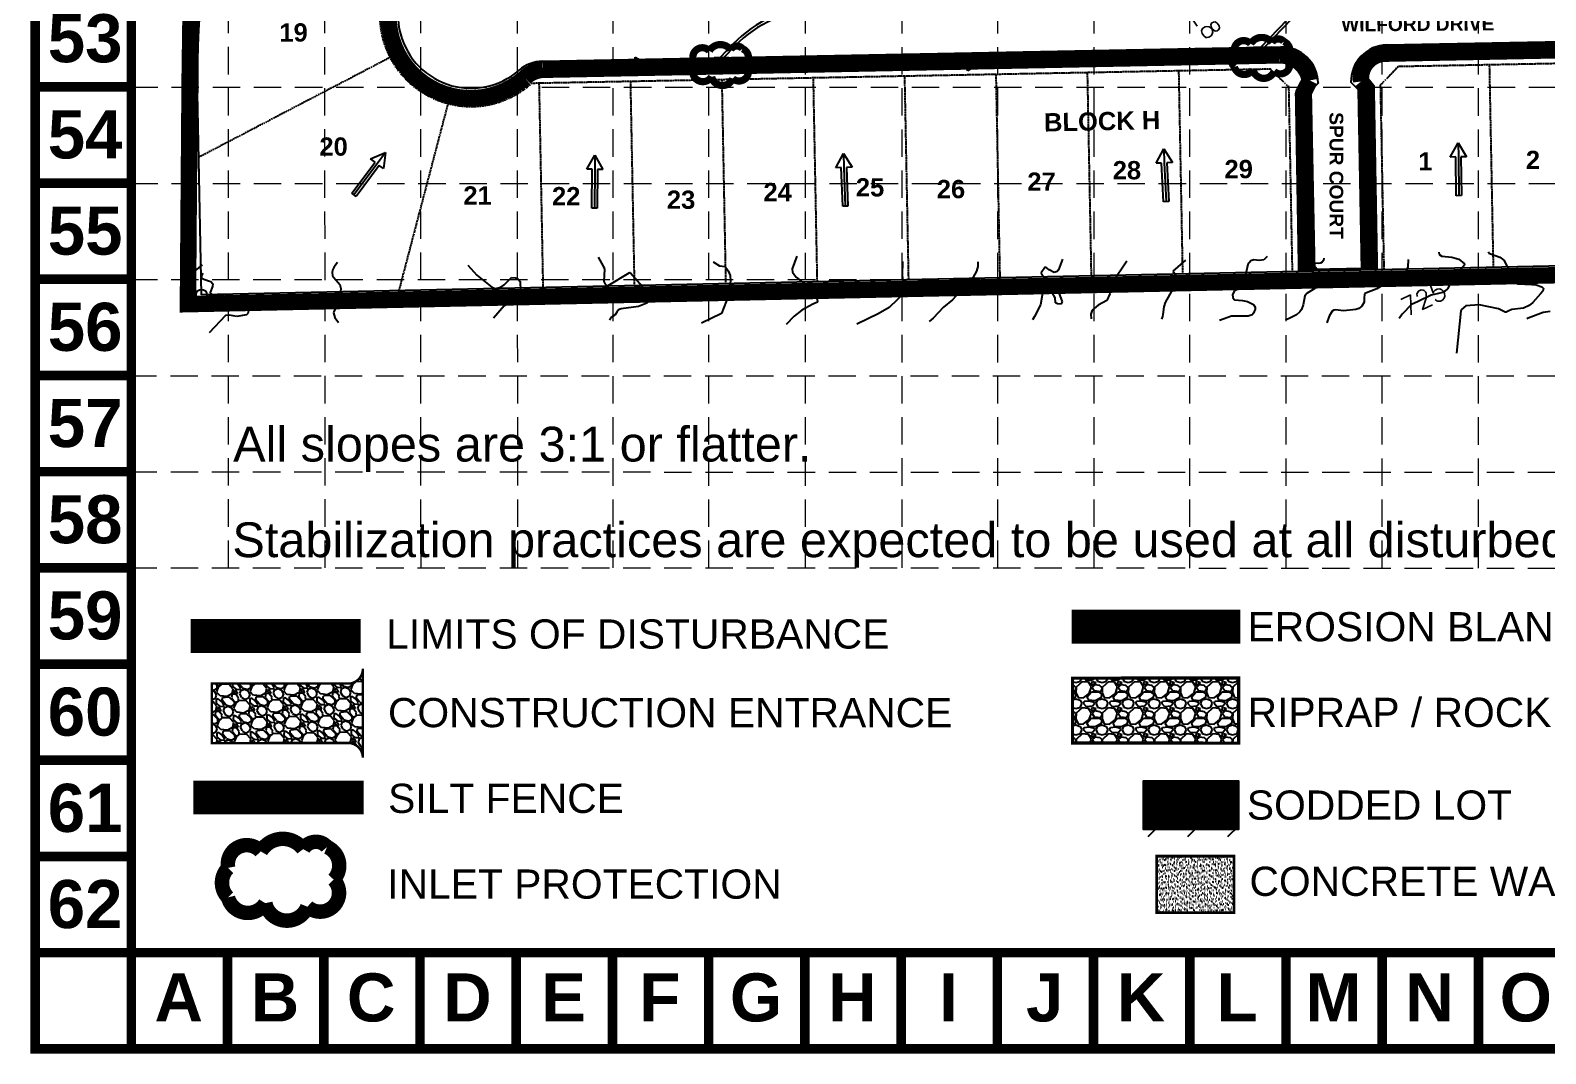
# Model space of a CAD drawing. Header units: inches. Extents: x 2520351 to 2523325, y 7106287 to 7111535.
# Drawn here: x 2520618 to 2521447, y 7106287 to 7106847 of the extents above; entities that cross this region are included whole.
import ezdxf
from ezdxf.enums import TextEntityAlignment as Align

# ---------------------------------------------------------------- set-up
doc = ezdxf.new("R2010")
doc.units = ezdxf.units.IN
doc.header["$MEASUREMENT"] = 0
for name, pattern in [('ACAD_ISO02W100', [15, 12, -3]), ('DASHED', [0.75, 0.5, -0.25]), ('HIDDEN', [0.375, 0.25, -0.125]), ('XSITE-SC2$0$PHANTOM2', [1.25, 0.625, -0.125, 0.125, -0.125, 0.125, -0.125])]:
    doc.linetypes.add(name, pattern=pattern)
for name, color, linetype in [('1 EROSION BLANKET', 84, 'Continuous'), ('BASE', 7, 'Continuous'), ('CONTOURS', 35, 'Continuous'), ('GRID', 254, 'DASHED'), ('LEGEND', 7, 'Continuous'), ('LIMITS OF DISTURBANCE', 1, 'Continuous'), ('STORM', 5, 'Continuous'), ('TITLE-TXT', 7, 'Continuous'), ('Xbndy-SC$0$BDY-CORNER', 2, 'Continuous'), ('XDAM-sc2$0$ARROWSHADE', 9, 'Continuous'), ('XPAV-sc2$0$P-FOC', 11, 'Continuous'), ('XPAV-sc2$0$p-header', 5, 'Continuous'), ('XSITE-SC$0$bdy-65acres', 1, 'Continuous'), ('XSITE-SC2$0$1-BLOCK-NUMBER', 251, 'Continuous'), ('XSITE-SC2$0$1-LOT NUMBER', 251, 'Continuous'), ('XSITE-SC2$0$P-LOTS', 251, 'XSITE-SC2$0$PHANTOM2'), ('XSITE-SC2$0$P-ROW-01', 3, 'XSITE-SC2$0$PHANTOM2')]:
    doc.layers.add(name, color=color, linetype=linetype)
doc.styles.add("L200'", font='ARIAL.TTF', dxfattribs={"height": 0.001969})
doc.styles.get("Standard").update_dxf_attribs({"font": 'ARIALBD.TTF'})
doc.styles.add('STREET', font='ARIALBD.TTF', dxfattribs={"height": 15})
doc.styles.add('XTOPO-SC1-sec$0$L100', font='simplex', dxfattribs={"height": 10})

msp = doc.modelspace()

# ---------------------------------------------------------------- hatches: boundary and pattern name
at = {"layer": 'BASE'}
h = msp.add_hatch(dxfattribs=at)
h.set_pattern_fill('AR-SAND', color=30, scale=1.235931, style=0)
h.set_pattern_definition([(37.5, (2522279.8054, 7106271.8628), (-0.0778555, 2.381422), [0, -1.8786157, 0, -2.1010834, 0, -2.0083885]), (7.5, (2522279.8054, 7106271.8628), (2.187323, 3.487979), [0, -1.0134637, 0, -1.693226, 0, -0.648864]), (327.5, (2522278.2852, 7106271.8628), (3.8488657, 0.006994), [0, -0.6179657, 0, -2.2246765, 0, -2.9044388]), (317.5, (2522278.285, 7106271.863), (3.715366, 1.084747), [0, -0.308983, 0, -1.458399, 0, -1.6685074])])
h.paths.add_polyline_path([(2521276.27, 7106364.56), (2521276.27, 7106395.46), (2521233.95, 7106395.46), (2521233.95, 7106364.56)])
at = {"layer": 'LEGEND'}
h = msp.add_hatch(dxfattribs=at)
h.set_pattern_fill('GRAVEL', color=4, scale=12.99232, angle=-43.93426, style=0)
h.set_pattern_definition([(184.078545, (2502556.967, 7098613.8332), (-155.980377756, -12.090263036), [1.747935, -173.045848]), (141.0354448, (2502555.2235, 7098613.70886), (121.289335517, -98.817770762), [2.999511, -296.951482]), (88.576145, (2502552.8913, 7098615.5951), (-5.597168565, -193.063600854), [2.114994, -209.384638]), (223.339445, (2502546.9887, 7098616.77166), (189.64607876, 178.110395952), [2.731479, -270.416397]), (248.899445, (2502545.0021, 7098614.897), (61.39258476, 157.347433926), [2.678432, -265.165097]), (313.339445, (2502544.03786, 7098612.39815), (-178.110395952, 189.64607876), [2.731479, -270.416397]), (353.7599448, (2502545.9125, 7098610.41154), (-211.776070687, 23.626146604), [3.612242, -357.611635]), (28.3210448, (2502549.50336, 7098610.0189), (263.812622418, 142.73574885), [3.410328, -337.622587]), (77.495345, (2502552.5055, 7098611.6368), (42.338353914, 193.747129157), [2.74073, -271.332551]), (131.302145, (2502553.0989, 7098614.3125), (93.9042596, -108.5156008), [3.128966, -153.319284]), (178.4631448, (2502551.0337, 7098616.66314), (-211.434336853, 5.255394881), [4.046432, -400.597062]), (94.879845, (2502556.1613, 7098607.7537), (-11.406788336, 119.238911464), [1.3810966, -136.7291446]), (127.534945, (2502556.04377, 7098609.12984), (103.602078608, -135.900959663), [2.627528, -260.1258696]), (181.065745, (2502554.443, 7098611.213), (-9.0144963, -9.3562454), [1.837387, -16.5365204]), (159.264345, (2502554.8698, 7098612.9672), (64.81020922, -26.3599678), [0.989469, -97.957088]), (247.867145, (2502553.9444, 7098613.3175), (17.68724138, 37.0832229), [1.399312, -68.566473]), (347.029545, (2502553.4172, 7098612.0213), (46.0977186, -8.33095447), [2.2727335, -73.484858]), (117.630845, (2502555.632, 7098611.511), (9.69801, -27.3852186), [1.6434115, -39.441915]), (332.455245, (2502548.51776, 7098618.5459), (120.605860892, -62.07629581), [2.302239, -227.922249]), (26.411945, (2502550.55905, 7098617.4813), (-136.584373902, -66.86075662), [1.931451, -191.213268]), (249.264345, (2502557.4348, 7098613.3825), (26.3599678, 64.81020922), [1.978925, -96.9676316]), (299.676245, (2502556.7342, 7098611.5317), (-66.51903108, 118.213614644), [2.302239, -227.922249]), (295.509745, (2502542.9288, 7098612.745), (-28.75227897, 63.78493196), [2.2201276, -108.786303]), (250.840845, (2502543.8849, 7098610.7414), (52.378320167, 147.99109727), [1.860214, -184.161492]), (22.867145, (2502548.5139, 7098603.936), (63.78496276, 28.75221116), [1.978925, -96.9676316]), (333.419745, (2502550.3373, 7098604.7051), (-157.689096538, 79.763515505), [2.1779155, -215.613052]), (25.509745, (2502543.9293, 7098608.3532), (-63.78493196, -28.75227897), [1.110064, -109.896367]), (57.375645, (2502547.9525, 7098604.477), (26.70176056, 46.4394494), [0.662478, -65.585606]), (122.029545, (2502548.3097, 7098605.035), (19.0542567, -36.3997099), [2.678432, -50.890266]), (142.074745, (2502546.88916, 7098607.3056), (102.576910475, -80.788697008), [2.482183, -245.735732]), (259.755845, (2502552.606, 7098611.1793), (8.6727281, 27.7269865), [1.873778, -44.9706926]), (309.2229448, (2502552.27264, 7098609.33535), (141.027058093, -171.95894439), [3.271388, -323.866865]), (17.011145, (2502554.3413, 7098606.801), (-100.526428675, -29.43572698), [1.337637, -132.426478]), (46.065745, (2502555.62, 7098607.192), (-0.341749, 18.370736), [0.779539, -12.21278]), (76.322145, (2502546.9725, 7098607.7666), (-25.6765546, -101.55164884), [1.804945, -178.690127]), (4.078545, (2502547.3993, 7098609.5203), (155.980377756, 12.090263036), [3.495869, -171.297913]), (316.065745, (2502550.886, 7098609.769), (18.370736, 0.341749), [3.378003, -9.6143165]), (281.370545, (2502553.3189, 7098607.4252), (-30.460839305, 155.638662003), [2.054268, -203.3723384]), (210.120345, (2502553.724, 7098605.4113), (-45.41421681, -28.41047881), [1.891708, -92.693808]), (163.7117448, (2502552.08764, 7098604.462), (-267.913574004, 77.712841899), [3.080024, -304.922907]), (131.4918448, (2502549.13124, 7098605.32583), (-112.61671159, 126.544614965), [3.258461, -322.5872645])])
edge = h.paths.add_edge_path()
edge.add_line((2520799.7, 7106449.24), (2520799.7, 7106497.96))
edge.add_arc((2520791.58, 7106497.96), 8.12, -89.96094, 0, ccw=False)
edge.add_line((2520791.58, 7106489.84), (2520717.16, 7106489.84))
edge.add_line((2520717.16, 7106489.84), (2520717.16, 7106457.33))
edge.add_line((2520717.16, 7106457.33), (2520791.57, 7106457.36))
edge.add_arc((2520791.58, 7106449.24), 8.12, 0, 90.03906, ccw=False)
at = {"layer": 'LEGEND', "linetype": 'ACAD_ISO02W100'}
h = msp.add_hatch(dxfattribs=at)
h.set_pattern_fill('GRAVEL', color=240, scale=14.279587, style=0)
h.set_pattern_definition([(228.0128, (2520171.9083, 7105736.2528), (-114.2366688, -128.5163), [1.92112, -190.19107]), (184.9697, (2520170.62315, 7105734.8249), (171.3550561, 14.27946262), [3.2967, -326.37316]), (132.5104, (2520167.3388, 7105734.5393), (142.79573503, -157.0755782), [2.32455, -230.13028]), (267.2737, (2520161.7698, 7105730.9694), (14.2795299, 285.59173936), [3.00211, -297.20901]), (292.8337, (2520161.627, 7105727.9707), (-71.39807523, 171.35498985), [2.94381, -291.43741]), (357.2737, (2520162.7694, 7105725.25756), (-285.59173936, 14.2795299), [3.00211, -297.20901]), (37.6942, (2520165.7681, 7105725.11476), (-185.63473274, -142.79573056), [3.97014, -393.04347]), (72.2553, (2520168.9096, 7105727.5423), (99.95726099, 314.15085484), [3.74822, -371.07393]), (121.4296, (2520170.05196, 7105731.1122), (-114.23681164, 185.63455697), [3.01228, -298.21593]), (175.2364, (2520168.4812, 7105733.6825), (157.0754678, -14.2794658), [3.43898, -168.51002]), (222.3974, (2520165.0541, 7105733.9681), (-171.35514606, -157.07534126), [4.44735, -440.28785]), (138.8141, (2520175.9066, 7105730.8266), (-99.9571494, 85.6774822), [1.51793, -150.27614]), (171.4692, (2520174.7642, 7105731.8262), (185.63460335, -28.55928647), [2.88786, -285.8989]), (225, (2520171.908, 7105732.255), (-2e-15, -14.27959), [2.01943, -18.17494]), (203.1986, (2520170.9087, 7105733.9681), (71.39793, 28.5591924), [1.0875, -107.66259]), (291.8014, (2520169.9092, 7105733.5397), (-14.2795855, 42.838764), [1.53795, -75.35998]), (30.9638, (2520170.4804, 7105732.1118), (42.838732, 28.559209), [2.49791, -80.76567]), (161.5651, (2520172.6223, 7105733.397), (28.55918, -14.279564), [1.80624, -43.34978]), (16.3895, (2520161.627, 7105733.5397), (142.79589896, 42.83865617), [2.53034, -250.50458]), (70.3462, (2520164.0545, 7105734.2537), (-57.11827916, -157.0754848), [2.12282, -210.1585]), (293.1986, (2520172.6223, 7105736.2528), (-28.5591924, 71.39793), [2.175, -106.5751]), (343.6105, (2520173.4791, 7105734.2537), (-142.79589896, 42.83865617), [2.53034, -250.50458]), (339.444, (2520161.627, 7105724.6864), (-71.3979601, 28.5591163), [2.4401, -119.56475]), (294.7751, (2520163.9117, 7105723.8296), (-71.39782225, 157.0755032), [2.04452, -202.40804]), (66.8014, (2520172.765, 7105721.9733), (28.5591924, 71.39793), [2.175, -106.5751]), (17.354, (2520173.6219, 7105723.9724), (-185.6346567, -57.1182685), [2.3937, -236.9758]), (69.444, (2520165.7681, 7105721.9733), (-28.5591163, -71.3979601), [1.22005, -120.7848]), (101.3099, (2520171.9083, 7105721.9733), (-14.279553, 57.118358), [0.72812, -72.08377]), (165.9638, (2520171.7655, 7105722.6872), (42.838768, -14.279559), [2.94381, -55.93243]), (186.009, (2520168.9096, 7105723.4012), (142.795864, 14.279577), [2.72812, -270.083]), (303.6901, (2520170.4804, 7105730.8266), (-14.279606, 28.559167), [2.05943, -49.42635]), (353.1572, (2520171.6227, 7105729.11304), (242.7529658, -28.55928772), [3.59551, -355.9553]), (60.9454, (2520175.1926, 7105728.6847), (-57.1183474, -99.9571128), [1.47017, -145.54717]), (90, (2520175.907, 7105729.97), (-14.27959, 14.27959), [0.85678, -13.42281]), (120.2564, (2520168.624, 7105723.8296), (57.118274, -99.9571424), [1.98378, -196.39458]), (48.0128, (2520167.6244, 7105725.5431), (114.2366688, 128.5163), [3.84224, -188.26995]), (0, (2520170.195, 7105728.399), (14.27959, 14.27959), [3.7127, -10.5669]), (325.3048, (2520173.90745, 7105728.3991), (-142.7957856, 99.95723024), [2.2578, -223.52228]), (254.0546, (2520175.7638, 7105727.114), (-14.2795852, -57.1183488), [2.07914, -101.87783]), (207.646, (2520175.1926, 7105725.11476), (-271.31208851, -142.7959777), [3.38519, -335.13439]), (175.4261, (2520172.1939, 7105723.544), (-185.63463582, 14.27951252), [3.58131, -354.54892])])
h.paths.add_polyline_path([(2521187.95, 7106457.41), (2521278.82, 7106457.25), (2521278.82, 7106492.95), (2521187.95, 7106492.81)])
at = {"layer": 'LEGEND'}
h = msp.add_hatch(dxfattribs=at)
h.set_pattern_fill('ANSI31', color=2, scale=6.172501, style=0)
h.set_pattern_definition([(45, (2521164.0915, 7106344.98686), (-0.5455772, 0.5455772), [])])
h.paths.add_polyline_path([(2521226.67, 7106436.47), (2521226.67, 7106434.91), (2521226.67, 7106410.17), (2521278.87, 7106410.17), (2521278.87, 7106436.47)])
h = msp.add_hatch(dxfattribs=at)
h.set_pattern_fill('ANSI31', color=2, scale=123.450029, style=0)
h.set_pattern_definition([(45, (2521164.091, 7106340.938), (-10.9115, 10.9115), [])])
h.paths.add_polyline_path([(2521226.67, 7106432.42), (2521226.67, 7106430.86), (2521226.67, 7106406.12), (2521278.87, 7106406.12), (2521278.87, 7106432.42)])

# ---------------------------------------------------------------- linework, layer by layer
for p, q in [((2520948.76, 7106829.62), (2520948.7, 7106832.62)), ((2520948.7, 7106832.62), (2520956.49, 7106828.31)), ((2521130.35, 7106831.05), (2521130.29, 7106834.05)), ((2521130.29, 7106834.05), (2521138.08, 7106829.74)), ((2520927.55, 7106829.24), (2520948.76, 7106829.62)), ((2520927.6, 7106826.34), (2520927.55, 7106829.24)), ((2520948.81, 7106826.72), (2520927.6, 7106826.34)), ((2520948.86, 7106823.72), (2520948.81, 7106826.72)), ((2520956.49, 7106828.31), (2520948.86, 7106823.72)), ((2521109.14, 7106830.67), (2521130.35, 7106831.05)), ((2521109.19, 7106827.77), (2521109.14, 7106830.67)), ((2521130.4, 7106828.15), (2521109.19, 7106827.77)), ((2521130.45, 7106825.15), (2521130.4, 7106828.15)), ((2521138.08, 7106829.74), (2521130.45, 7106825.15)), ((2521233.73, 7106774.57), (2521237.83, 7106782.48)), ((2521237.83, 7106782.48), (2521242.63, 7106774.98)), ((2521394.59, 7106777.98), (2521398.93, 7106785.76)), ((2521398.93, 7106785.76), (2521403.49, 7106778.11)), ((2520793.65, 7106758.21), (2520806.37, 7106775.18)), ((2520808.69, 7106773.44), (2520795.97, 7106756.47)), ((2520803.97, 7106776.98), (2520812.16, 7106780.48)), ((2520806.37, 7106775.18), (2520803.97, 7106776.98)), ((2520811.09, 7106771.64), (2520808.69, 7106773.44)), ((2520812.16, 7106780.48), (2520811.09, 7106771.64)), ((2520922.19, 7106771.29), (2520926.71, 7106778.96)), ((2520926.71, 7106778.96), (2520931.09, 7106771.21)), ((2521058.47, 7106772.12), (2521062.65, 7106779.98)), ((2521062.65, 7106779.98), (2521067.37, 7106772.43)), ((2521236.73, 7106774.71), (2521233.73, 7106774.57)), ((2521237.71, 7106753.52), (2521236.73, 7106774.71)), ((2521242.63, 7106774.98), (2521239.63, 7106774.84)), ((2521239.63, 7106774.84), (2521240.6, 7106753.65)), ((2521397.59, 7106778.03), (2521394.59, 7106777.98)), ((2521397.9, 7106756.82), (2521397.59, 7106778.03)), ((2521403.49, 7106778.11), (2521400.49, 7106778.07)), ((2521400.49, 7106778.07), (2521400.8, 7106756.86)), ((2520925.19, 7106771.26), (2520922.19, 7106771.29)), ((2520925, 7106750.05), (2520925.19, 7106771.26)), ((2520928.09, 7106771.23), (2520927.9, 7106750.02)), ((2520931.09, 7106771.21), (2520928.09, 7106771.23)), ((2521061.47, 7106772.22), (2521058.47, 7106772.12)), ((2521062.22, 7106751.02), (2521061.47, 7106772.22)), ((2521067.37, 7106772.43), (2521064.37, 7106772.32)), ((2521064.37, 7106772.32), (2521065.12, 7106751.12)), ((2520795.97, 7106756.47), (2520793.65, 7106758.21)), ((2521400.8, 7106756.86), (2521397.9, 7106756.82)), ((2520927.9, 7106750.02), (2520925, 7106750.05)), ((2521065.12, 7106751.12), (2521062.22, 7106751.02)), ((2521240.6, 7106753.65), (2521237.71, 7106753.52))]:
    msp.add_line(p, q)
at = {"layer": '1 EROSION BLANKET', "const_width": 9}
for points in [[(2521195.99, 7107654.89), (2521135.26, 7107501.34), (2521083.12, 7107383.96), (2521022.46, 7107260.23), (2520951.57, 7107129.85), (2520888.04, 7107023.85, 0.082056), (2520836.75, 7106906.78), (2520835.52, 7106900.47), (2520832.74, 7106893.03), (2520826.01, 7106886.01, 0.953359), (2520888.26, 7106821.3, -0.182313), (2520898.06, 7106825.71), (2521300.95, 7106833.62, -0.373074), (2521317.78, 7106819.93), (2521314.17, 7106812.84), (2521314.07, 7106812.44), (2521315.71, 7106715.4)], [(2521836.94, 7106839.8), (2521829.91, 7106840.58), (2521742.67, 7106842.12), (2521359.2, 7106834.54, 0.450517), (2521345.85, 7106819.33), (2521348.92, 7106815.5), (2521350.67, 7106716.19)]]:
    msp.add_lwpolyline(points, format="xyb", dxfattribs=at)
at = {"layer": 'BASE', "const_width": 5.26}
for points in [[(2522726.09, 7106289.98), (2522726.09, 7109659.08), (2520620.41, 7109659.08), (2520620.41, 7106289.98)], [(2522673.45, 7106342.62), (2522673.45, 7109606.44), (2520673.05, 7109606.44), (2520673.05, 7106342.62)]]:
    msp.add_lwpolyline(points, close=True, dxfattribs=at)
for points in [[(2520673.05, 7106816.4), (2520620.41, 7106816.4)], [(2520673.05, 7106763.76), (2520620.41, 7106763.76)], [(2520673.05, 7106711.11), (2520620.41, 7106711.11)], [(2520673.05, 7106658.47), (2520620.41, 7106658.47)], [(2520673.05, 7106605.83), (2520620.41, 7106605.83)], [(2520673.05, 7106553.19), (2520620.41, 7106553.19)], [(2520673.05, 7106500.55), (2520620.41, 7106500.55)], [(2520673.05, 7106447.9), (2520620.41, 7106447.9)], [(2520673.05, 7106395.26), (2520620.41, 7106395.26)], [(2520673.05, 7106342.62), (2520620.41, 7106342.62)], [(2520673.05, 7106342.62), (2520673.05, 7106289.98)], [(2520725.69, 7106342.62), (2520725.69, 7106289.98)], [(2520778.33, 7106342.62), (2520778.33, 7106289.98)], [(2520830.98, 7106342.62), (2520830.98, 7106289.98)], [(2520883.62, 7106342.62), (2520883.62, 7106289.98)], [(2520936.26, 7106342.62), (2520936.26, 7106289.98)], [(2520988.9, 7106342.62), (2520988.9, 7106289.98)], [(2521041.54, 7106342.62), (2521041.54, 7106289.98)], [(2521094.19, 7106342.62), (2521094.19, 7106289.98)], [(2521146.83, 7106342.62), (2521146.83, 7106289.98)], [(2521199.47, 7106342.62), (2521146.83, 7106342.62)], [(2521199.47, 7106342.62), (2521199.47, 7106289.98)], [(2521252.11, 7106342.62), (2521252.11, 7106289.98)], [(2521304.75, 7106342.62), (2521304.75, 7106289.98)], [(2521357.4, 7106342.62), (2521357.4, 7106289.98)], [(2521410.04, 7106342.62), (2521410.04, 7106289.98)]]:
    msp.add_lwpolyline(points, dxfattribs=at)
at = {"layer": 'BASE', "color": 30, "linetype": 'Continuous', "const_width": 1.54}
msp.add_lwpolyline([(2521233.95, 7106364.56), (2521276.27, 7106364.56), (2521276.27, 7106395.46), (2521233.95, 7106395.46)], close=True, dxfattribs=at)
at = {"layer": 'CONTOURS'}
for p, q in [((2520702.54, 7106835.12, 737), (2520703.62, 7106834.58, 737)), ((2520703.62, 7106834.58, 737), (2520705.99, 7106828.55, 737)), ((2520705.99, 7106828.55, 737), (2520706.48, 7106827.45, 737)), ((2520706.48, 7106827.45, 737), (2520707.77, 7106826.66, 737)), ((2520707.77, 7106826.66, 737), (2520708.69, 7106826.59, 737)), ((2520700.98, 7106725.24, 739), (2520703.01, 7106718.46, 739)), ((2521037.13, 7106723.68, 734), (2521034.65, 7106716.77, 734)), ((2521294.41, 7106723.54, 728), (2521292.63, 7106721.73, 728)), ((2521388.29, 7106725.91, 725), (2521388.56, 7106724.68, 725)), ((2521388.56, 7106724.68, 725), (2521390.07, 7106723.69, 725)), ((2521390.07, 7106723.69, 725), (2521395.48, 7106723.23, 725)), ((2521415.28, 7106726.03, 724), (2521415.66, 7106725.42, 724)), ((2521415.66, 7106725.42, 724), (2521419.15, 7106724.18, 724)), ((2521419.15, 7106724.18, 724), (2521421.7, 7106723.16, 724)), ((2520703.01, 7106718.46, 739), (2520703.67, 7106716.89, 739)), ((2520703.67, 7106716.89, 739), (2520704.87, 7106715.43, 739)), ((2520704.87, 7106715.43, 739), (2520706.04, 7106714.92, 739)), ((2520706.04, 7106714.92, 739), (2520707.88, 7106715.79, 739)), ((2520707.88, 7106715.79, 739), (2520712.04, 7106719.07, 739)), ((2520783.15, 7106716.04, 738), (2520782.89, 7106714.86, 738)), ((2520784.03, 7106717.98, 738), (2520783.15, 7106716.04, 738)), ((2520785.81, 7106720.19, 738), (2520784.03, 7106717.98, 738)), ((2520857.22, 7106718.73, 737), (2520862.01, 7106713.29, 737)), ((2520928.41, 7106723.2, 736), (2520931.26, 7106718.28, 736)), ((2520931.26, 7106718.28, 736), (2520931.67, 7106717.34, 736)), ((2520931.95, 7106716.37, 736), (2520931.48, 7106710, 736)), ((2520931.67, 7106717.34, 736), (2520931.95, 7106716.37, 736)), ((2520991.35, 7106720.61, 735), (2520994.8, 7106718.45, 735)), ((2520994.8, 7106718.45, 735), (2520997.98, 7106718.06, 735)), ((2520997.98, 7106718.06, 735), (2520999.65, 7106715.69, 735)), ((2520999.65, 7106715.69, 735), (2521000.75, 7106713.1, 735)), ((2521034.65, 7106716.77, 734), (2521034.68, 7106715.07, 734)), ((2521094.88, 7106720.8, 733), (2521094.81, 7106713.12, 733)), ((2521135.52, 7106715.46, 732), (2521133.65, 7106712.28, 732)), ((2521136.14, 7106718.13, 732), (2521135.52, 7106715.46, 732)), ((2521136.21, 7106720.68, 732), (2521136.14, 7106718.13, 732)), ((2521172.84, 7106717.48, 731), (2521170.75, 7106714.55, 731)), ((2521173.39, 7106717.66, 731), (2521172.84, 7106717.48, 731)), ((2521175.16, 7106716.27, 731), (2521173.39, 7106717.66, 731)), ((2521177.96, 7106714.88, 731), (2521175.16, 7106716.27, 731)), ((2521179.52, 7106715.26, 731), (2521177.96, 7106714.88, 731)), ((2521180.33, 7106716.24, 731), (2521179.52, 7106715.26, 731)), ((2521182.51, 7106722.13, 731), (2521180.33, 7106716.24, 731)), ((2521217.59, 7106720.96, 730), (2521209.81, 7106709.41, 730)), ((2521249.8, 7106721.56, 729), (2521242.87, 7106715.55, 729)), ((2521242.87, 7106715.55, 729), (2521244.47, 7106712.96, 729)), ((2521283.94, 7106719.09, 728), (2521281.78, 7106710.33, 728)), ((2521285.45, 7106721.23, 728), (2521283.94, 7106719.09, 728)), ((2521287.15, 7106721.7, 728), (2521285.45, 7106721.23, 728)), ((2521290.12, 7106721.32, 728), (2521287.15, 7106721.7, 728)), ((2521292.63, 7106721.73, 728), (2521290.12, 7106721.32, 728)), ((2521318.92, 7106720.11, 727), (2521318.9, 7106720.01, 727)), ((2521318.9, 7106720.01, 727), (2521323.65, 7106714.5, 727)), ((2521318.96, 7106720.14, 727), (2521318.92, 7106720.11, 727)), ((2521319.12, 7106720.16, 727), (2521318.96, 7106720.14, 727)), ((2521322.43, 7106719.77, 727), (2521319.12, 7106720.16, 727)), ((2521323.67, 7106719.99, 727), (2521322.43, 7106719.77, 727)), ((2521324.63, 7106720.5, 727), (2521323.67, 7106719.99, 727)), ((2521325.19, 7106721.43, 727), (2521324.63, 7106720.5, 727)), ((2521325.47, 7106722.66, 727), (2521325.19, 7106721.43, 727)), ((2521371.44, 7106717.67, 726), (2521368.38, 7106711.86, 726)), ((2521371.54, 7106721.92, 726), (2521371.44, 7106717.67, 726)), ((2521395.48, 7106723.23, 725), (2521399.24, 7106722.1, 725)), ((2521402.21, 7106718.61, 725), (2521397.99, 7106713.44, 725)), ((2521399.24, 7106722.1, 725), (2521402.34, 7106719.56, 725)), ((2521402.34, 7106719.56, 725), (2521402.21, 7106718.61, 725)), ((2521421.7, 7106723.16, 724), (2521423.91, 7106721.61, 724)), ((2521423.91, 7106721.61, 724), (2521428, 7106713.89, 724)), ((2520712.1, 7106714.36, 739), (2520711.47, 7106713.04, 739)), ((2520711.47, 7106713.04, 739), (2520711.5, 7106711.96, 739)), ((2520711.5, 7106711.96, 739), (2520711.83, 7106711.57, 739)), ((2520711.83, 7106711.57, 739), (2520715.27, 7106710.31, 739)), ((2520715.27, 7106710.31, 739), (2520716.56, 7106709.83, 739)), ((2520717.48, 7106707.18, 739), (2520716.09, 7106703.85, 739)), ((2520716.56, 7106709.83, 739), (2520717.59, 7106708.56, 739)), ((2520717.59, 7106708.56, 739), (2520717.48, 7106707.18, 739)), ((2520782.89, 7106714.86, 738), (2520783.1, 7106712.97, 738)), ((2520783.1, 7106712.97, 738), (2520783.57, 7106712.16, 738)), ((2520783.57, 7106712.16, 738), (2520786.24, 7106709.42, 738)), ((2520786.24, 7106709.42, 738), (2520787.08, 7106708.18, 738)), ((2520787.08, 7106708.18, 738), (2520787.59, 7106706.07, 738)), ((2520862.01, 7106713.29, 737), (2520870.36, 7106706.82, 737)), ((2520870.36, 7106706.82, 737), (2520872.21, 7106706.09, 737)), ((2520872.21, 7106706.09, 737), (2520875.16, 7106706.84, 737)), ((2520875.16, 7106706.84, 737), (2520876.94, 7106708.06, 737)), ((2520876.94, 7106708.06, 737), (2520881.03, 7106712.02, 737)), ((2520881.03, 7106712.02, 737), (2520883.14, 7106711.92, 737)), ((2520883.14, 7106711.92, 737), (2520884.51, 7106711.33, 737)), ((2520884.51, 7106711.33, 737), (2520885.76, 7106709.81, 737)), ((2520885.76, 7106709.81, 737), (2520886.04, 7106704.79, 737)), ((2520931.48, 7106710, 736), (2520931.51, 7106709.91, 736)), ((2520931.51, 7106709.91, 736), (2520932.26, 7106708.44, 736)), ((2520932.26, 7106708.44, 736), (2520932.75, 7106707.91, 736)), ((2520932.75, 7106707.91, 736), (2520933.3, 7106707.59, 736)), ((2520933.3, 7106707.59, 736), (2520933.94, 7106707.6, 736)), ((2520933.94, 7106707.6, 736), (2520945.33, 7106714.7, 736)), ((2520945.33, 7106714.7, 736), (2520945.72, 7106714.84, 736)), ((2520945.72, 7106714.84, 736), (2520945.99, 7106714.77, 736)), ((2520945.99, 7106714.77, 736), (2520956.29, 7106702.94, 736)), ((2521000.88, 7106710.3, 735), (2520999.84, 7106703.05, 735)), ((2521000.75, 7106713.1, 735), (2521000.88, 7106710.3, 735)), ((2521034.68, 7106715.07, 734), (2521035.6, 7106713.68, 734)), ((2521035.6, 7106713.68, 734), (2521036.85, 7106712.26, 734)), ((2521036.85, 7106712.26, 734), (2521044.85, 7106705.95, 734)), ((2521094.81, 7106713.12, 733), (2521095.16, 7106710.45, 733)), ((2521095.16, 7106710.45, 733), (2521096.57, 7106704.67, 733)), ((2521133.65, 7106712.28, 732), (2521122.22, 7106699.85, 732)), ((2521170.75, 7106714.55, 731), (2521170.74, 7106714.4, 731)), ((2521170.74, 7106714.4, 731), (2521172.26, 7106712.21, 731)), ((2521172.26, 7106712.21, 731), (2521178.4, 7106706.36, 731)), ((2521209.81, 7106709.41, 730), (2521208.31, 7106703.22, 730)), ((2521244.45, 7106708.81, 729), (2521238.68, 7106698.31, 729)), ((2521244.96, 7106711.64, 729), (2521244.45, 7106708.81, 729)), ((2521244.47, 7106712.96, 729), (2521244.96, 7106711.64, 729)), ((2521280.81, 7106707.89, 728), (2521279.78, 7106706.56, 728)), ((2521281.78, 7106710.33, 728), (2521280.81, 7106707.89, 728)), ((2521322.86, 7106708.46, 727), (2521320.51, 7106705.98, 727)), ((2521323.77, 7106710, 727), (2521322.86, 7106708.46, 727)), ((2521323.65, 7106714.5, 727), (2521324.19, 7106713.09, 727)), ((2521324.19, 7106713.09, 727), (2521323.77, 7106710, 727)), ((2521356.86, 7106707.29, 726), (2521354.4, 7106705.91, 726)), ((2521368.38, 7106711.86, 726), (2521356.86, 7106707.29, 726)), ((2521394, 7106707.56, 725), (2521393.1, 7106705.87, 725)), ((2521395.02, 7106710.7, 725), (2521394, 7106707.56, 725)), ((2521395.04, 7106710.86, 725), (2521395.02, 7106710.7, 725)), ((2521397.99, 7106713.44, 725), (2521395.04, 7106710.86, 725)), ((2521428, 7106713.89, 724), (2521429.62, 7106710.06, 724)), ((2521429.62, 7106710.06, 724), (2521430.28, 7106709.19, 724)), ((2521430.28, 7106709.19, 724), (2521431.57, 7106708.63, 724)), ((2521431.57, 7106708.63, 724), (2521439.32, 7106708.19, 724)), ((2521439.32, 7106708.19, 724), (2521441.71, 7106708, 724)), ((2521441.71, 7106708, 724), (2521444.67, 7106707.03, 724)), ((2521444.67, 7106707.03, 724), (2521445.64, 7106706.07, 724)), ((2520716.09, 7106703.85, 739), (2520716.16, 7106703.58, 739)), ((2520716.16, 7106703.58, 739), (2520716.28, 7106703.31, 739)), ((2520716.28, 7106703.31, 739), (2520717.31, 7106702.77, 739)), ((2520717.31, 7106702.77, 739), (2520721.79, 7106702.44, 739)), ((2520721.79, 7106702.44, 739), (2520728.7, 7106700.96, 739)), ((2520728.7, 7106700.96, 739), (2520730.16, 7106700.27, 739)), ((2520730.16, 7106700.27, 739), (2520733.86, 7106699.11, 739)), ((2520733.86, 7106699.11, 739), (2520734.77, 7106698.44, 739)), ((2520787.09, 7106701.49, 738), (2520785.4, 7106696.65, 738)), ((2520787.59, 7106706.07, 738), (2520787.09, 7106701.49, 738)), ((2520883.05, 7106699.9, 737), (2520879.98, 7106698.3, 737)), ((2520884.96, 7106701.56, 737), (2520883.05, 7106699.9, 737)), ((2520885.57, 7106702.52, 737), (2520884.96, 7106701.56, 737)), ((2520886.04, 7106704.79, 737), (2520885.57, 7106702.52, 737)), ((2520956.92, 7106699.84, 736), (2520955.15, 7106698.01, 736)), ((2520956.29, 7106702.94, 736), (2520957, 7106701.52, 736)), ((2520957, 7106701.52, 736), (2520956.92, 7106699.84, 736)), ((2520998.56, 7106698.99, 735), (2520995.86, 7106692.43, 735)), ((2520999.84, 7106703.05, 735), (2520998.56, 7106698.99, 735)), ((2521044.85, 7106705.95, 734), (2521046.54, 7106703.57, 734)), ((2521048.42, 7106698.65, 734), (2521045.89, 7106697.44, 734)), ((2521046.54, 7106703.57, 734), (2521048.27, 7106700.11, 734)), ((2521048.27, 7106700.11, 734), (2521048.43, 7106698.67, 734)), ((2521048.43, 7106698.67, 734), (2521048.42, 7106698.65, 734)), ((2521096.46, 7106704.12, 733), (2521087.65, 7106695.6, 733)), ((2521096.57, 7106704.67, 733), (2521096.46, 7106704.12, 733)), ((2521122.22, 7106699.85, 732), (2521117.34, 7106695.81, 732)), ((2521171.77, 7106704.51, 731), (2521170.43, 7106697.06, 731)), ((2521173.25, 7106705.86, 731), (2521171.77, 7106704.51, 731)), ((2521174.02, 7106705.94, 731), (2521173.25, 7106705.86, 731)), ((2521176.87, 7106703.93, 731), (2521174.02, 7106705.94, 731)), ((2521178.42, 7106701.01, 731), (2521176.87, 7106703.93, 731)), ((2521178.4, 7106706.36, 731), (2521178.79, 7106705.93, 731)), ((2521178.62, 7106698.22, 731), (2521178.42, 7106701.01, 731)), ((2521178.79, 7106705.93, 731), (2521180.45, 7106703.75, 731)), ((2521180.45, 7106703.75, 731), (2521182.25, 7106698.81, 731)), ((2521182.25, 7106698.81, 731), (2521181.83, 7106697.63, 731)), ((2521206.76, 7106699.44, 730), (2521201.91, 7106696.95, 730)), ((2521208.31, 7106703.22, 730), (2521206.76, 7106699.44, 730)), ((2521276.61, 7106704.7, 728), (2521275.51, 7106702.85, 728)), ((2521275.51, 7106702.85, 728), (2521275.71, 7106701.18, 728)), ((2521275.71, 7106701.18, 728), (2521276.37, 7106700, 728)), ((2521276.37, 7106700, 728), (2521276.49, 7106699.89, 728)), ((2521276.49, 7106699.89, 728), (2521281.03, 7106699.4, 728)), ((2521278.35, 7106705.67, 728), (2521276.61, 7106704.7, 728)), ((2521279.78, 7106706.56, 728), (2521278.35, 7106705.67, 728)), ((2521281.03, 7106699.4, 728), (2521283.62, 7106698.91, 728)), ((2521283.62, 7106698.91, 728), (2521287.06, 7106697.24, 728)), ((2521314.97, 7106702.02, 727), (2521314.13, 7106697.02, 727)), ((2521316.38, 7106703.54, 727), (2521314.97, 7106702.02, 727)), ((2521320.51, 7106705.98, 727), (2521316.38, 7106703.54, 727)), ((2521347.45, 7106698.56, 726), (2521346.25, 7106696.34, 726)), ((2521347.6, 7106700.53, 726), (2521347.45, 7106698.56, 726)), ((2521347.68, 7106703.12, 726), (2521347.6, 7106700.53, 726)), ((2521347.9, 7106703.31, 726), (2521347.68, 7106703.12, 726)), ((2521354.4, 7106705.91, 726), (2521347.9, 7106703.31, 726)), ((2521377.08, 7106698.96, 725), (2521373.44, 7106697.34, 725)), ((2521384.26, 7106702.35, 725), (2521377.08, 7106698.96, 725)), ((2521387.42, 7106703.15, 725), (2521384.26, 7106702.35, 725)), ((2521390.41, 7106703.83, 725), (2521387.42, 7106703.15, 725)), ((2521391.68, 7106704.59, 725), (2521390.41, 7106703.83, 725)), ((2521393.1, 7106705.87, 725), (2521391.68, 7106704.59, 725)), ((2521443.98, 7106703.14, 724), (2521439.75, 7106698.43, 724)), ((2521445.28, 7106704.61, 724), (2521443.98, 7106703.14, 724)), ((2521445.64, 7106706.07, 724), (2521445.28, 7106704.61, 724)), ((2520724.63, 7106691.27, 739), (2520715.66, 7106681.83, 739)), ((2520726.73, 7106691.47, 739), (2520724.63, 7106691.27, 739)), ((2520730.72, 7106690.66, 739), (2520726.73, 7106691.47, 739)), ((2520736.02, 7106691.68, 739), (2520730.72, 7106690.66, 739)), ((2520734.77, 7106698.44, 739), (2520736.9, 7106694.95, 739)), ((2520736.8, 7106692.35, 739), (2520736.02, 7106691.68, 739)), ((2520737.22, 7106693.91, 739), (2520736.8, 7106692.35, 739)), ((2520736.9, 7106694.95, 739), (2520737.22, 7106693.91, 739)), ((2520783.83, 7106693.55, 738), (2520783.62, 7106692.7, 738)), ((2520783.62, 7106692.7, 738), (2520784.39, 7106690.2, 738)), ((2520785.4, 7106696.65, 738), (2520783.83, 7106693.55, 738)), ((2520877.09, 7106696.51, 737), (2520871.16, 7106689.74, 737)), ((2520879.98, 7106698.3, 737), (2520877.09, 7106696.51, 737)), ((2520935.76, 7106690.34, 736), (2520934.61, 7106688.67, 736)), ((2520937.82, 7106691.66, 736), (2520935.76, 7106690.34, 736)), ((2520938.67, 7106693.11, 736), (2520937.82, 7106691.66, 736)), ((2520939.63, 7106694.36, 736), (2520938.67, 7106693.11, 736)), ((2520941.09, 7106694.95, 736), (2520939.63, 7106694.36, 736)), ((2520950.53, 7106696.22, 736), (2520941.09, 7106694.95, 736)), ((2520955.15, 7106698.01, 736), (2520950.53, 7106696.22, 736)), ((2520995.86, 7106692.43, 735), (2520984.91, 7106687.06, 735)), ((2521035.69, 7106690.84, 734), (2521031.22, 7106686.27, 734)), ((2521039.79, 7106694.25, 734), (2521035.69, 7106690.84, 734)), ((2521045.89, 7106697.44, 734), (2521039.79, 7106694.25, 734)), ((2521081.68, 7106692.1, 733), (2521069.94, 7106686.58, 733)), ((2521087.65, 7106695.6, 733), (2521081.68, 7106692.1, 733)), ((2521117.34, 7106695.81, 732), (2521111.7, 7106689.84, 732)), ((2521167.17, 7106690.65, 731), (2521166.06, 7106688.94, 731)), ((2521170.43, 7106697.06, 731), (2521167.17, 7106690.65, 731)), ((2521179.68, 7106697.62, 731), (2521178.62, 7106698.22, 731)), ((2521181.7, 7106697.56, 731), (2521179.68, 7106697.62, 731)), ((2521181.83, 7106697.63, 731), (2521181.7, 7106697.56, 731)), ((2521198.67, 7106694.12, 730), (2521197.93, 7106692.05, 730)), ((2521197.93, 7106692.05, 730), (2521198.11, 7106689.53, 730)), ((2521201.91, 7106696.95, 730), (2521198.67, 7106694.12, 730)), ((2521237.2, 7106690.81, 729), (2521236.57, 7106689.21, 729)), ((2521237.32, 7106691.9, 729), (2521237.2, 7106690.81, 729)), ((2521237.9, 7106696.04, 729), (2521237.32, 7106691.9, 729)), ((2521238.68, 7106698.31, 729), (2521237.9, 7106696.04, 729)), ((2521274.88, 7106690.92, 728), (2521268.33, 7106688.46, 728)), ((2521284.1, 7106690.92, 728), (2521274.88, 7106690.92, 728)), ((2521286.17, 7106691.62, 728), (2521284.1, 7106690.92, 728)), ((2521287.04, 7106692.63, 728), (2521286.17, 7106691.62, 728)), ((2521287.86, 7106694.79, 728), (2521287.04, 7106692.63, 728)), ((2521287.06, 7106697.24, 728), (2521287.84, 7106695.83, 728)), ((2521287.84, 7106695.83, 728), (2521287.86, 7106694.79, 728)), ((2521310.42, 7106691.61, 727), (2521307.28, 7106689.94, 727)), ((2521312.41, 7106693.3, 727), (2521310.42, 7106691.61, 727)), ((2521313.32, 7106694.58, 727), (2521312.41, 7106693.3, 727)), ((2521314.13, 7106697.02, 727), (2521313.32, 7106694.58, 727)), ((2521328.4, 7106690.87, 726), (2521327.09, 7106687.33, 726)), ((2521329.94, 7106693.66, 726), (2521328.4, 7106690.87, 726)), ((2521330.85, 7106694.27, 726), (2521329.94, 7106693.66, 726)), ((2521331.75, 7106694.29, 726), (2521330.85, 7106694.27, 726)), ((2521336.29, 7106693.79, 726), (2521331.75, 7106694.29, 726)), ((2521342.99, 7106694.53, 726), (2521336.29, 7106693.79, 726)), ((2521344.63, 7106695.1, 726), (2521342.99, 7106694.53, 726)), ((2521346.25, 7106696.34, 726), (2521344.63, 7106695.1, 726)), ((2521368.36, 7106691.93, 725), (2521366.61, 7106689.69, 725)), ((2521373.44, 7106697.34, 725), (2521368.36, 7106691.93, 725)), ((2521400.39, 7106693.86, 724), (2521398.09, 7106670.71, 724)), ((2521400.8, 7106694.61, 724), (2521400.39, 7106693.86, 724)), ((2521403.13, 7106696.53, 724), (2521400.8, 7106694.61, 724)), ((2521410.45, 7106697.08, 724), (2521403.13, 7106696.53, 724)), ((2521420.95, 7106694.97, 724), (2521410.45, 7106697.08, 724)), ((2521424.58, 7106693.07, 724), (2521420.95, 7106694.97, 724)), ((2521425.28, 7106693.06, 724), (2521424.58, 7106693.07, 724)), ((2521426.7, 7106693.9, 724), (2521425.28, 7106693.06, 724)), ((2521428.38, 7106694.53, 724), (2521426.7, 7106693.9, 724)), ((2521434.62, 7106695.33, 724), (2521428.38, 7106694.53, 724)), ((2521437.76, 7106696.73, 724), (2521434.62, 7106695.33, 724)), ((2521445.42, 7106692.88, 723), (2521437.26, 7106689.87, 723)), ((2521439.75, 7106698.43, 724), (2521437.76, 7106696.73, 724)), ((2521449.36, 7106693.45, 723), (2521445.42, 7106692.88, 723)), ((2520784.39, 7106690.2, 738), (2520786.46, 7106687.46, 738)), ((2521111.7, 7106689.84, 732), (2521109.46, 7106688.01, 732)), ((2521307.28, 7106689.94, 727), (2521304.5, 7106688.64, 727)), ((2521437.26, 7106689.87, 723), (2521436.53, 7106689.53, 723))]:
    msp.add_line(p, q, dxfattribs=at)
at = {"layer": 'GRID', "color": 252, "linetype": 'HIDDEN', "lineweight": 0, "ltscale": 60}
for p, q in [((2520726.17, 7106553.2), (2520725.89, 7109604.46)), ((2520779.04, 7106553.19), (2520778.38, 7109604.43)), ((2520831.52, 7106553.18), (2520831.04, 7109604.3)), ((2520884.44, 7106553.17), (2520883.61, 7109604.21)), ((2520936.61, 7106553.16), (2520936.38, 7109604.62)), ((2520988.92, 7106553.15), (2520989.09, 7109604.52)), ((2521041.96, 7106553.15), (2521041.68, 7109604.33)), ((2521094.79, 7106553.14), (2521094.25, 7109604.37)), ((2521147.02, 7106553.13), (2521147.03, 7109604.34)), ((2521199.8, 7106553.12), (2521199.75, 7109604.33)), ((2521252.12, 7106553.11), (2521252.22, 7109604.32)), ((2521304.78, 7106553.1), (2521305.1, 7109604.25)), ((2521357.4, 7106553.1), (2521357.4, 7109606.44)), ((2521410.04, 7106553.09), (2521410.04, 7109606.44)), ((2520672.55, 7106816.22), (2522672.95, 7106816.22)), ((2520672.55, 7106763.58), (2522672.95, 7106763.58)), ((2520672.27, 7106710.98), (2522671.28, 7106710.87)), ((2520671.9, 7106658.19), (2522671.28, 7106658.54)), ((2520672.08, 7106605.66), (2522671.48, 7106605.52)), ((2520672.08, 7106553.2), (2522671.41, 7106552.89))]:
    msp.add_line(p, q, dxfattribs=at)
at = {"layer": 'LEGEND', "color": 170, "ltscale": 100}
for points, const_width in [([(2520989.3, 7106836.06, 0.520567), (2520989.3, 7106836.06, 0.765195), (2520980.36, 7106831.56, 0.417879), (2520980.31, 7106823.47, 0.6649), (2520990.52, 7106821.91, 0.744833), (2521002.03, 7106820.95, 0.975642), (2521009.2, 7106828.35, 0.520567), (2521007.42, 7106837.28, 0.520567), (2521000.87, 7106836.69, 0.540264), (2520989.3, 7106836.06)], 3.95), ([(2521285.47, 7106839.97, 0.520567), (2521285.47, 7106839.97, 0.765195), (2521276.54, 7106835.47, 0.417879), (2521276.48, 7106827.38, 0.6649), (2521286.69, 7106825.82, 0.744833), (2521298.2, 7106824.86, 0.975642), (2521305.38, 7106832.26, 0.520567), (2521303.59, 7106841.19, 0.520567), (2521297.04, 7106840.6, 0.540264), (2521285.47, 7106839.97)], 3.95), ([(2520743.91, 7106398.01, 0.520567), (2520743.91, 7106398.01, 0.765195), (2520726.05, 7106389.02, 0.417879), (2520725.94, 7106372.84, 0.6649), (2520746.35, 7106369.72, 0.744833), (2520769.38, 7106367.79, 0.975642), (2520783.73, 7106382.61, 0.520567), (2520780.16, 7106400.46, 0.520567), (2520767.06, 7106399.27, 0.540264), (2520743.91, 7106398.01)], 7.9)]:
    msp.add_lwpolyline(points, format="xyb", close=True, dxfattribs=dict(at, const_width=const_width))
at = {"layer": 'LEGEND', "color": 84, "const_width": 18.56}
msp.add_lwpolyline([(2521187.48, 7106521.05), (2521279.73, 7106521.05)], dxfattribs=at)
at = {"layer": 'LEGEND', "color": 4, "const_width": 1.3}
msp.add_lwpolyline([(2520799.7, 7106449.24), (2520799.7, 7106497.96, -0.414014), (2520791.58, 7106489.84), (2520717.16, 7106489.84), (2520717.16, 7106457.33), (2520791.57, 7106457.36, -0.414413)], format="xyb", close=True, dxfattribs=at)
at = {"layer": 'LEGEND', "color": 240, "linetype": 'Continuous', "const_width": 1.78}
msp.add_lwpolyline([(2521187.95, 7106457.41), (2521278.82, 7106457.25), (2521278.82, 7106492.95), (2521187.95, 7106492.81)], close=True, dxfattribs=at)
at = {"layer": 'LEGEND', "color": 200, "const_width": 18.56}
msp.add_lwpolyline([(2520706.96, 7106427.51), (2520800.07, 7106427.51)], dxfattribs=at)
at = {"layer": 'LEGEND', "color": 2}
msp.add_lwpolyline([(2521226.67, 7106434.91), (2521226.67, 7106410.17), (2521278.87, 7106410.17), (2521278.87, 7106436.47), (2521226.67, 7106436.47)], close=True, dxfattribs=at)
at = {"layer": 'LIMITS OF DISTURBANCE', "linetype": 'DASHED', "ltscale": 100, "const_width": 9}
msp.add_lwpolyline([(2521082.65, 7108652.3, -0.074702), (2520903.73, 7107804.13), (2521042.73, 7107757.09), (2521040.03, 7107740.87), (2521047.24, 7107725.86), (2521083.87, 7107711.75), (2520992.09, 7107487.1), (2520908.92, 7107310.63), (2520838.45, 7107181.3), (2520788.38, 7107100.7), (2520757.62, 7107043.85, 0.132205), (2520704.96, 7106821.91), (2520704.06, 7106704.68), (2520704.06, 7106697.48), (2521845.8, 7106721.63), (2521829.96, 7107737.68), (2522599.98, 7107747.75), (2522601.01, 7107723.88), (2522623.34, 7107724.91), (2522620.74, 7107814.71), (2522594.78, 7107814.19), (2522566.61, 7109366.72)], format="xyb", dxfattribs=at)
at = {"layer": 'LIMITS OF DISTURBANCE', "color": 1, "linetype": 'DASHED', "ltscale": 45, "const_width": 18.56}
msp.add_lwpolyline([(2520705.42, 7106515.95), (2520798.54, 7106515.95)], dxfattribs=at)
at = {"layer": 'STORM', "color": 5, "ltscale": 0.25}
for p, q in [((2521002.28, 7106839.89), (2520994.93, 7106832.26)), ((2521003.36, 7106838.85), (2520997.05, 7106832.3))]:
    msp.add_line(p, q, dxfattribs=at)
for points in [[(2521290.88, 7106837.98), (2521315.63, 7106863.72)], [(2521293, 7106838.02), (2521317.76, 7106863.76)]]:
    msp.add_lwpolyline(points, dxfattribs=at)
at = {"layer": 'STORM', "color": 5}
for points in [[(2520992.06, 7106828.7), (2521000.06, 7106828.86), (2520999.99, 7106832.35), (2520991.99, 7106832.2)], [(2520992.06, 7106828.7), (2521000.06, 7106828.86), (2520999.99, 7106832.35), (2520991.99, 7106832.2)], [(2520992.55, 7106829.21), (2520999.55, 7106829.35), (2520999.5, 7106831.85), (2520992.5, 7106831.71)], [(2521287.01, 7106834.41), (2521297, 7106834.6), (2521296.94, 7106838.1), (2521286.94, 7106837.91)], [(2521287.01, 7106834.41), (2521297, 7106834.6), (2521296.94, 7106838.1), (2521286.94, 7106837.91)], [(2521287.5, 7106834.92), (2521296.5, 7106835.09), (2521296.45, 7106837.59), (2521287.45, 7106837.42)]]:
    msp.add_lwpolyline(points, close=True, dxfattribs=at)
at = {"layer": 'STORM', "color": 5, "ltscale": 0.25}
for radius in [65.75, 64.25]:
    msp.add_arc((2521049.66, 7106794.31), radius, 91.1083, 136.1083, dxfattribs=at)
at = {"layer": 'Xbndy-SC$0$BDY-CORNER', "color": 0}
msp.add_circle((2520711.43, 7106702.58), 3, dxfattribs=at)
at = {"layer": 'XDAM-sc2$0$ARROWSHADE'}
for p, q in [((2520948.78, 7106828.17), (2520927.58, 7106827.79)), ((2520956.49, 7106828.31), (2520948.78, 7106828.17)), ((2521130.37, 7106829.6), (2521109.16, 7106829.22)), ((2521138.08, 7106829.74), (2521130.37, 7106829.6)), ((2521237.83, 7106782.48), (2521238.18, 7106774.78)), ((2521398.93, 7106785.76), (2521399.04, 7106778.05)), ((2520807.53, 7106774.31), (2520794.81, 7106757.34)), ((2520812.16, 7106780.48), (2520807.53, 7106774.31)), ((2520926.71, 7106778.96), (2520926.64, 7106771.25)), ((2521062.65, 7106779.98), (2521062.92, 7106772.27)), ((2521238.18, 7106774.78), (2521239.15, 7106753.59)), ((2521399.04, 7106778.05), (2521399.35, 7106756.84)), ((2520926.64, 7106771.25), (2520926.45, 7106750.04)), ((2521062.92, 7106772.27), (2521063.67, 7106751.07))]:
    msp.add_line(p, q, dxfattribs=at)
at = {"layer": 'XPAV-sc2$0$P-FOC', "color": 7}
for p, q in [((2521359.93, 7106839.32), (2521744.68, 7106846.76)), ((2520897.94, 7106830.38), (2521301.94, 7106838.2)), ((2521322.32, 7106818.38), (2521318.4, 7106814.3)), ((2521322.32, 7106818.59), (2521322.32, 7106818.38)), ((2521340.32, 7106818.73), (2521340.32, 7106818.94)), ((2521344.4, 7106814.81), (2521340.32, 7106818.73)), ((2521346.31, 7106716.11), (2521344.4, 7106814.81)), ((2521318.4, 7106814.3), (2521320.31, 7106715.51))]:
    msp.add_line(p, q, dxfattribs=at)
for centre, radius, start, end in [((2520858.92, 7106855.63), 40, 130.97715, 311.0528), ((2521302.32, 7106818.2), 20, 1.1083, 91.1083), ((2521360.31, 7106819.32), 20, 91.1083, 181.1083), ((2520898.33, 7106810.38), 20, 91.1083, 131.0528)]:
    msp.add_arc(centre, radius, start, end, dxfattribs=at)
at = {"layer": 'XPAV-sc2$0$p-header'}
msp.add_line((2521319.79, 7106716.6), (2521346.79, 7106717.12), dxfattribs=at)
at = {"layer": 'XSITE-SC$0$bdy-65acres', "color": 7}
for p, q in [((2520711.43, 7106702.58), (2520709.29, 7106813.12)), ((2521839.2, 7106726.57), (2520711.43, 7106702.58))]:
    msp.add_line(p, q, dxfattribs=at)
msp.add_arc((2521184.2, 7106822.31), 475, 147.95888, 181.1083, dxfattribs=at)
at = {"layer": 'XSITE-SC2$0$P-LOTS'}
for p, q in [((2520814.6, 7106832.5), (2520709.97, 7106777.91)), ((2520814.6, 7106832.5), (2520709.97, 7106777.91)), ((2520814.6, 7106832.5), (2520709.97, 7106777.91)), ((2520814.6, 7106832.5), (2520709.97, 7106777.91)), ((2521148.35, 7106712.07), (2521146.2, 7106823.18)), ((2521198.34, 7106713.04), (2521196.19, 7106824.15)), ((2521248.33, 7106714), (2521246.18, 7106825.12)), ((2521418.29, 7106717.62), (2521416.15, 7106828.4)), ((2520898.41, 7106706.56), (2520896.24, 7106818.35)), ((2520898.41, 7106706.56), (2520896.24, 7106818.35)), ((2520898.41, 7106706.56), (2520896.24, 7106818.35)), ((2520948.4, 7106707.62), (2520946.23, 7106819.31)), ((2520948.4, 7106707.62), (2520946.23, 7106819.31)), ((2520948.4, 7106707.62), (2520946.23, 7106819.31)), ((2520998.38, 7106708.69), (2520996.23, 7106820.28)), ((2520998.38, 7106708.69), (2520996.23, 7106820.28)), ((2520998.38, 7106708.69), (2520996.23, 7106820.28)), ((2521048.37, 7106709.75), (2521046.22, 7106821.25)), ((2521098.36, 7106710.81), (2521096.21, 7106822.21)), ((2520846.24, 7106807.27), (2520819.39, 7106704.88)), ((2520846.24, 7106807.27), (2520819.39, 7106704.88)), ((2520846.24, 7106807.27), (2520819.39, 7106704.88)), ((2520846.24, 7106807.27), (2520819.39, 7106704.88))]:
    msp.add_line(p, q, dxfattribs=at)
at = {"layer": 'XSITE-SC2$0$P-ROW-01', "color": 7}
for p, q in [((2521744.86, 7106834.76), (2521366.16, 7106827.44)), ((2521744.86, 7106834.76), (2521366.16, 7106827.44)), ((2521744.86, 7106834.76), (2521366.16, 7106827.44)), ((2521744.86, 7106834.76), (2521366.16, 7106827.44)), ((2521296.17, 7106826.08), (2520892.15, 7106818.27)), ((2521296.17, 7106826.08), (2520892.15, 7106818.27)), ((2521296.17, 7106826.08), (2520892.15, 7106818.27)), ((2521296.17, 7106826.08), (2520892.15, 7106818.27)), ((2521306.36, 7106816.28), (2521296.17, 7106826.08)), ((2521306.36, 7106816.28), (2521296.17, 7106826.08)), ((2521306.36, 7106816.28), (2521296.17, 7106826.08)), ((2521306.36, 7106816.28), (2521296.17, 7106826.08)), ((2521366.16, 7106827.44), (2521356.35, 7106817.24)), ((2521366.16, 7106827.44), (2521356.35, 7106817.24)), ((2521366.16, 7106827.44), (2521356.35, 7106817.24)), ((2521366.16, 7106827.44), (2521356.35, 7106817.24)), ((2521308.31, 7106715.28), (2521306.36, 7106816.28)), ((2521308.31, 7106715.28), (2521306.36, 7106816.28)), ((2521308.31, 7106715.28), (2521306.36, 7106816.28)), ((2521308.31, 7106715.28), (2521306.36, 7106816.28)), ((2521356.35, 7106817.24), (2521358.3, 7106716.34)), ((2521356.35, 7106817.24), (2521358.3, 7106716.34)), ((2521356.35, 7106817.24), (2521358.3, 7106716.34)), ((2521356.35, 7106817.24), (2521358.3, 7106716.34))]:
    msp.add_line(p, q, dxfattribs=at)
msp.add_arc((2520858.92, 7106855.63), 50, 130.888, 311.6441, dxfattribs=at)
msp.add_arc((2520858.92, 7106855.63), 50, 130.888, 311.6441, dxfattribs=at)

# ---------------------------------------------------------------- texts
at = {"layer": 'BASE'}
for s, height, p in [('53', 26.321, (2520647.75, 7106843.01)), ('54', 26.321, (2520647.75, 7106790.37)), ('55', 26.321, (2520647.75, 7106737.73)), ('56', 26.321, (2520647.75, 7106685.08)), ('57', 26.321, (2520647.75, 7106632.44)), ('58', 26.321, (2520647.75, 7106579.8)), ('59', 26.321, (2520647.75, 7106527.16)), ('60', 26.321, (2520647.75, 7106474.52)), ('61', 26.321, (2520647.75, 7106421.87)), ('62', 26.321, (2520647.75, 7106369.23)), ('A', 26.32, (2520698.97, 7106318.13)), ('B', 26.32, (2520751.62, 7106318.13)), ('C', 26.32, (2520804.26, 7106318.13)), ('D', 26.32, (2520856.9, 7106318.13)), ('E', 26.32, (2520909.54, 7106318.13)), ('F', 26.32, (2520962.18, 7106318.13)), ('G', 26.32, (2521014.83, 7106318.13)), ('H', 26.32, (2521067.47, 7106318.13)), ('I', 26.32, (2521120.11, 7106318.13)), ('J', 26.32, (2521172.75, 7106318.13)), ('K', 26.32, (2521225.4, 7106318.13)), ('L', 26.32, (2521278.04, 7106318.13)), ('M', 26.32, (2521330.68, 7106318.13)), ('N', 26.32, (2521383.32, 7106318.13)), ('O', 26.32, (2521435.96, 7106318.13))]:
    msp.add_text(s, height=height, dxfattribs=at).set_placement(p, align=Align.MIDDLE_CENTER)
at = {"layer": 'BASE', "color": 7, "style": "L200'"}
for s, p in [('All slopes are 3:1 or flatter.', (2520728.75, 7106611.38)), ('Stabilization practices are expected to be used at all disturbed areas.', (2520728.32, 7106559.03))]:
    msp.add_text(s, height=19.0449, dxfattribs=at).set_placement(p)
at = {"layer": 'CONTOURS', "style": 'XTOPO-SC1-sec$0$L100'}
for s, rotation, p in [('728', 304.07051, (2521247.36, 7106862.69, 728)), ('725', 25.2741, (2521370.6, 7106690.37, 725))]:
    msp.add_text(s, height=10, rotation=rotation, dxfattribs=at).set_placement(p)
at = {"layer": 'LEGEND', "style": "L200'"}
for s, height, p in [('LIMITS OF DISTURBANCE', 15.9792, (2520812.46, 7106509.02)), ('EROSION BLANKET / SILT FENCE', 15.9792, (2521283.71, 7106512.99)), ('RIPRAP / ROCK DAM', 15.9792, (2521283.77, 7106466.14)), ('CONSTRUCTION ENTRANCE', 15.9792, (2520813.44, 7106466)), ('SILT FENCE', 15.979, (2520813.54, 7106419.08)), ('SODDED LOT', 15.979, (2521283.34, 7106415.4)), ('INLET PROTECTION', 15.9792, (2520813.04, 7106372.16)), ('CONCRETE WASHOUT', 15.9792, (2521284.77, 7106373.7))]:
    msp.add_text(s, height=height, dxfattribs=at).set_placement(p)
at = {"layer": 'TITLE-TXT', "style": 'STREET'}
for s, rotation, p in [('WILFORD DRIVE', 0.38959, (2521334.94, 7106846.71)), ('SPUR COURT', 270.01529, (2521328.57, 7106802.5))]:
    msp.add_text(s, height=7.5, rotation=rotation, dxfattribs=at).set_placement(p)
at = {"layer": 'XSITE-SC2$0$1-BLOCK-NUMBER'}
msp.add_text('BLOCK H', height=10, rotation=1.24022, dxfattribs=at).set_placement((2521204.15, 7106797.6), align=Align.MIDDLE_CENTER)
at = {"layer": 'XSITE-SC2$0$1-LOT NUMBER'}
for s, p in [('19', (2520754.03, 7106841.15)), ('20', (2520775.92, 7106778.72)), ('2', (2521435.98, 7106771.4)), ('28', (2521209.95, 7106765.78)), ('29', (2521271.1, 7106766.41)), ('1', (2521377.16, 7106770.62)), ('25', (2521069.43, 7106756.41)), ('26', (2521113.7, 7106755.46)), ('27', (2521163.23, 7106759.52)), ('21', (2520854.69, 7106751.95)), ('22', (2520903.18, 7106751.56)), ('22', (2520903.18, 7106751.56)), ('22', (2520903.18, 7106751.56)), ('23', (2520966.04, 7106749.64)), ('24', (2521018.87, 7106753.8))]:
    msp.add_text(s, height=10, dxfattribs=at).set_placement(p)

doc.saveas('drawing.dxf')
